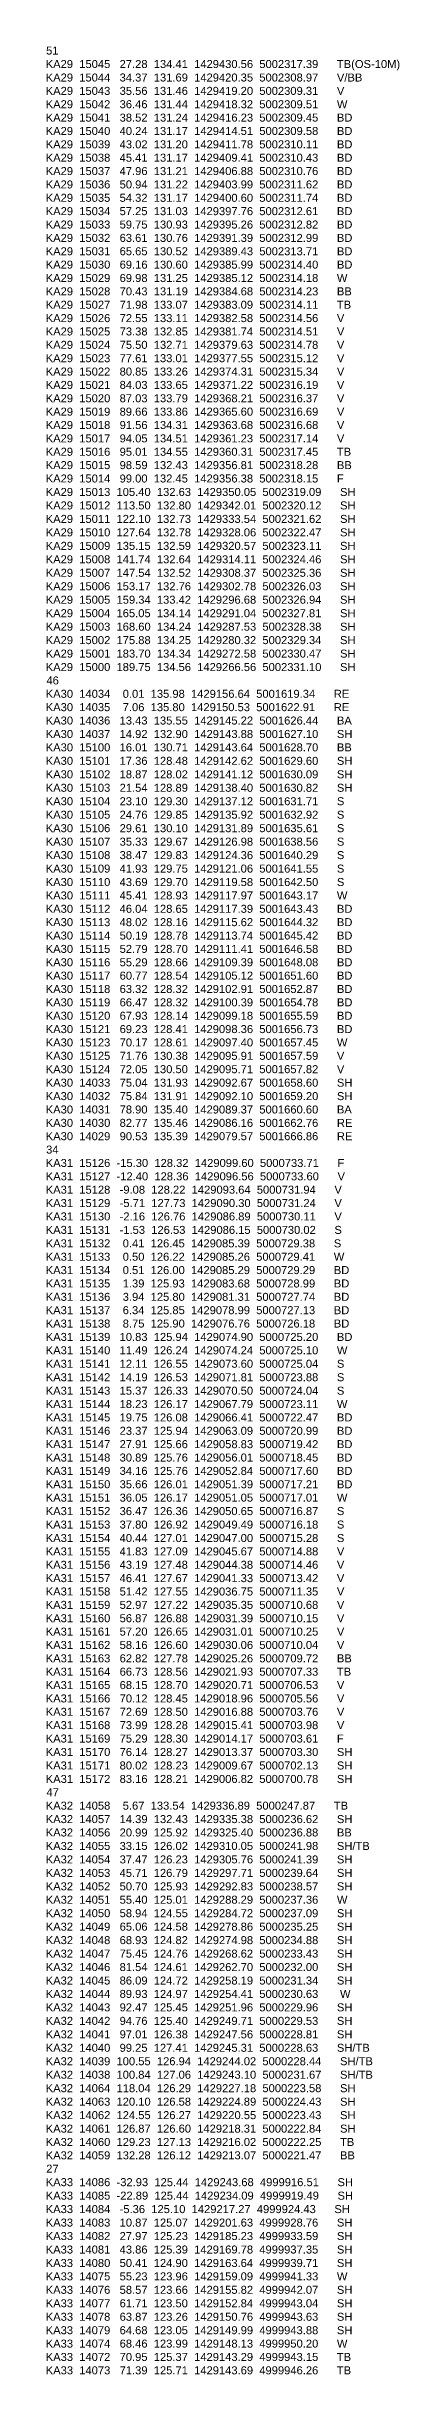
# Model space of a CAD drawing. Header units: millimetres. Extents: x -4102225 to 9709333, y -15023097 to 2258209.
# Drawn here: x 2015694 to 2037774, y 893163 to 1038655 of the extents above; entities that cross this region are included whole.
import ezdxf

# ---------------------------------------------------------------- set-up
doc = ezdxf.new("R2010")
doc.units = ezdxf.units.MM
doc.layers.get('0').update_dxf_attribs({"lineweight": 0})
doc.styles.get("Standard").update_dxf_attribs({"font": 'arial.ttf'})

msp = doc.modelspace()

# ---------------------------------------------------------------- texts
at = {"color": 32, "true_color": 0xcd6928}
for s, p in [('51', (2015668.153, 1038155.382)), ('KA29  15045   27.28  134.41  1429430.56  5002317.39      TB(OS-10M)', (2015645.984, 1037313.181)), ('KA29  15044   34.37  131.69  1429420.35  5002308.97      V/BB', (2015645.984, 1036471.321)), ('KA29  15043   35.56  131.46  1429419.20  5002309.31      V', (2015645.984, 1035635.941)), ('KA29  15042   36.46  131.44  1429418.32  5002309.51      W', (2015645.984, 1034800.561)), ('KA29  15041   38.52  131.24  1429416.23  5002309.45      BD', (2015645.984, 1033965.182)), ('KA29  15040   40.24  131.17  1429414.51  5002309.58      BD', (2015645.984, 1033129.802)), ('KA29  15039   43.02  131.20  1429411.78  5002310.11      BD', (2015645.984, 1032294.422)), ('KA29  15038   45.41  131.17  1429409.41  5002310.43      BD', (2015645.984, 1031459.043)), ('KA29  15037   47.96  131.21  1429406.88  5002310.76      BD', (2015645.984, 1030623.663)), ('KA29  15036   50.94  131.22  1429403.99  5002311.62      BD', (2015645.984, 1029788.283)), ('KA29  15035   54.32  131.17  1429400.60  5002311.74      BD', (2015645.984, 1028952.903)), ('KA29  15034   57.25  131.03  1429397.76  5002312.61      BD', (2015645.984, 1028117.524)), ('KA29  15033   59.75  130.93  1429395.26  5002312.82      BD', (2015645.984, 1027282.144)), ('KA29  15032   63.61  130.76  1429391.39  5002312.99      BD', (2015645.984, 1026446.764)), ('KA29  15031   65.65  130.52  1429389.43  5002313.71      BD', (2015645.984, 1025611.385)), ('KA29  15030   69.16  130.60  1429385.99  5002314.40      BD', (2015645.984, 1024776.005)), ('KA29  15029   69.98  131.25  1429385.12  5002314.18      W', (2015645.984, 1023940.625)), ('KA29  15028   70.43  131.19  1429384.68  5002314.23      BB', (2015645.984, 1023105.245)), ('KA29  15027   71.98  133.07  1429383.09  5002314.11      TB', (2015645.984, 1022269.866)), ('KA29  15026   72.55  133.11  1429382.58  5002314.56      V', (2015645.984, 1021434.486)), ('KA29  15025   73.38  132.85  1429381.74  5002314.51      V', (2015645.984, 1020599.106)), ('KA29  15024   75.50  132.71  1429379.63  5002314.78      V', (2015645.984, 1019763.727)), ('KA29  15023   77.61  133.01  1429377.55  5002315.12      V', (2015645.984, 1018928.347)), ('KA29  15022   80.85  133.26  1429374.31  5002315.34      V', (2015645.984, 1018092.967)), ('KA29  15021   84.03  133.65  1429371.22  5002316.19      V', (2015645.984, 1017257.587)), ('KA29  15020   87.03  133.79  1429368.21  5002316.37      V', (2015645.984, 1016422.208)), ('KA29  15019   89.66  133.86  1429365.60  5002316.69      V', (2015645.984, 1015586.828)), ('KA29  15018   91.56  134.31  1429363.68  5002316.68      V', (2015645.984, 1014751.448)), ('KA29  15017   94.05  134.51  1429361.23  5002317.14      V', (2015645.984, 1013916.069)), ('KA29  15016   95.01  134.55  1429360.31  5002317.45      TB', (2015645.984, 1013080.689)), ('KA29  15015   98.59  132.43  1429356.81  5002318.28      BB', (2015645.984, 1012245.309)), ('KA29  15014   99.00  132.45  1429356.38  5002318.15      F', (2015645.984, 1011409.929)), ('KA29  15013  105.40  132.63  1429350.05  5002319.09      SH', (2015645.984, 1010568.069)), ('KA29  15012  113.50  132.80  1429342.01  5002320.12      SH', (2015645.984, 1009726.21)), ('KA29  15011  122.10  132.73  1429333.54  5002321.62      SH', (2015645.984, 1008884.35)), ('KA29  15010  127.64  132.78  1429328.06  5002322.47      SH', (2015645.984, 1008042.49)), ('KA29  15009  135.15  132.59  1429320.57  5002323.11      SH', (2015645.984, 1007200.63)), ('KA29  15008  141.74  132.64  1429314.11  5002324.46      SH', (2015645.984, 1006358.77)), ('KA29  15007  147.54  132.52  1429308.37  5002325.36      SH', (2015645.984, 1005516.91)), ('KA29  15006  153.17  132.76  1429302.78  5002326.03      SH', (2015645.984, 1004675.05)), ('KA29  15005  159.34  133.42  1429296.68  5002326.94      SH', (2015645.984, 1003833.19)), ('KA29  15004  165.05  134.14  1429291.04  5002327.81      SH', (2015645.984, 1002991.33)), ('KA29  15003  168.60  134.24  1429287.53  5002328.38      SH', (2015645.984, 1002149.47)), ('KA29  15002  175.88  134.25  1429280.32  5002329.34      SH', (2015645.984, 1001307.61)), ('KA29  15001  183.70  134.34  1429272.58  5002330.47      SH', (2015645.984, 1000465.75)), ('KA29  15000  189.75  134.56  1429266.56  5002331.10      SH', (2015645.984, 999623.89)), ('KA30  14034    0.01  135.98  1429156.64  5001619.34      RE', (2015645.984, 997953.131)), ('46', (2015688.276, 998788.511)), ('KA30  14035    7.06  135.80  1429150.53  5001622.91      RE', (2015645.984, 997117.751)), ('KA30  14036   13.43  135.55  1429145.22  5001626.44      BA', (2015645.984, 996282.371)), ('KA30  14037   14.92  132.90  1429143.88  5001627.10      SH', (2015645.984, 995440.511)), ('KA30  15100   16.01  130.71  1429143.64  5001628.70      BB', (2015645.984, 994605.132)), ('KA30  15101   17.36  128.48  1429142.62  5001629.60      SH', (2015645.984, 993763.272)), ('KA30  15102   18.87  128.02  1429141.12  5001630.09      SH', (2015645.984, 992921.412)), ('KA30  15103   21.54  128.89  1429138.40  5001630.82      SH', (2015645.984, 992079.552)), ('KA30  15104   23.10  129.30  1429137.12  5001631.71      S', (2015645.984, 991237.692)), ('KA30  15105   24.76  129.85  1429135.92  5001632.92      S', (2015645.984, 990395.832)), ('KA30  15106   29.61  130.10  1429131.89  5001635.61      S', (2015645.984, 989553.972)), ('KA30  15107   35.33  129.67  1429126.98  5001638.56      S', (2015645.984, 988712.112)), ('KA30  15108   38.47  129.83  1429124.36  5001640.29      S', (2015645.984, 987870.252)), ('KA30  15109   41.93  129.75  1429121.06  5001641.55      S', (2015645.984, 987028.392)), ('KA30  15110   43.69  129.70  1429119.58  5001642.50      S', (2015645.984, 986186.532)), ('KA30  15111   45.41  128.93  1429117.97  5001643.17      W', (2015645.984, 985351.153)), ('KA30  15112   46.04  128.65  1429117.39  5001643.43      BD', (2015645.984, 984515.773)), ('KA30  15113   48.02  128.16  1429115.62  5001644.32      BD', (2015645.984, 983680.393)), ('KA30  15114   50.19  128.78  1429113.74  5001645.42      BD', (2015645.984, 982845.014)), ('KA30  15115   52.79  128.70  1429111.41  5001646.58      BD', (2015645.984, 982009.634)), ('KA30  15116   55.29  128.66  1429109.39  5001648.08      BD', (2015645.984, 981174.254)), ('KA30  15117   60.77  128.54  1429105.12  5001651.60      BD', (2015645.984, 980338.874)), ('KA30  15118   63.32  128.32  1429102.91  5001652.87      BD', (2015645.984, 979503.495)), ('KA30  15119   66.47  128.32  1429100.39  5001654.78      BD', (2015645.984, 978668.115)), ('KA30  15120   67.93  128.14  1429099.18  5001655.59      BD', (2015645.984, 977832.735)), ('KA30  15121   69.23  128.41  1429098.36  5001656.73      BD', (2015645.984, 976997.355)), ('KA30  15123   70.17  128.61  1429097.40  5001657.45      W', (2015645.984, 976161.976)), ('KA30  15125   71.76  130.38  1429095.91  5001657.59      V', (2015645.984, 975326.596)), ('KA30  15124   72.05  130.50  1429095.71  5001657.82      V', (2015645.984, 974491.216)), ('KA30  14033   75.04  131.93  1429092.67  5001658.60      SH', (2015645.984, 973649.356)), ('KA30  14032   75.84  131.91  1429092.10  5001659.20      SH', (2015645.984, 972807.496)), ('KA30  14031   78.90  135.40  1429089.37  5001660.60      BA', (2015645.984, 971972.117)), ('KA30  14030   82.77  135.46  1429086.16  5001662.76      RE', (2015645.984, 971136.737)), ('KA30  14029   90.53  135.39  1429079.57  5001666.86      RE', (2015645.984, 970301.357)), ('34', (2015667.812, 969465.978)), ('KA31  15126  -15.30  128.32  1429099.60  5000733.71      F', (2015645.984, 968630.598)), ('KA31  15127  -12.40  128.36  1429096.56  5000733.60      V', (2015645.984, 967795.218)), ('KA31  15128   -9.08  128.22  1429093.64  5000731.94      V', (2015645.984, 966959.838)), ('KA31  15129   -5.71  127.73  1429090.30  5000731.24      V', (2015645.984, 966124.459)), ('KA31  15130   -2.16  126.76  1429086.89  5000730.11      V', (2015645.984, 965289.079)), ('KA31  15131   -1.53  126.53  1429086.15  5000730.02      S', (2015645.984, 964447.219)), ('KA31  15132    0.41  126.45  1429085.39  5000729.38      S', (2015645.984, 963605.359)), ('KA31  15133    0.50  126.22  1429085.26  5000729.41      W', (2015645.984, 962769.979)), ('KA31  15134    0.51  126.00  1429085.29  5000729.29      BD', (2015645.984, 961934.6)), ('KA31  15135    1.39  125.93  1429083.68  5000728.99      BD', (2015645.984, 961099.22)), ('KA31  15136    3.94  125.80  1429081.31  5000727.74      BD', (2015645.984, 960263.84)), ('KA31  15137    6.34  125.85  1429078.99  5000727.13      BD', (2015645.984, 959428.461)), ('KA31  15138    8.75  125.90  1429076.76  5000726.18      BD', (2015645.984, 958593.081)), ('KA31  15139   10.83  125.94  1429074.90  5000725.20      BD', (2015645.984, 957757.701)), ('KA31  15140   11.49  126.24  1429074.24  5000725.10      W', (2015645.984, 956922.321)), ('KA31  15141   12.11  126.55  1429073.60  5000725.04      S', (2015645.984, 956080.461)), ('KA31  15142   14.19  126.53  1429071.81  5000723.88      S', (2015645.984, 955238.602)), ('KA31  15143   15.37  126.33  1429070.50  5000724.04      S', (2015645.984, 954396.742)), ('KA31  15144   18.23  126.17  1429067.79  5000723.11      W', (2015645.984, 953561.362)), ('KA31  15145   19.75  126.08  1429066.41  5000722.47      BD', (2015645.984, 952725.982)), ('KA31  15146   23.37  125.94  1429063.09  5000720.99      BD', (2015645.984, 951890.602)), ('KA31  15147   27.91  125.66  1429058.83  5000719.42      BD', (2015645.984, 951055.223)), ('KA31  15148   30.89  125.76  1429056.01  5000718.45      BD', (2015645.984, 950219.843)), ('KA31  15149   34.16  125.76  1429052.84  5000717.60      BD', (2015645.984, 949384.463)), ('KA31  15150   35.66  126.01  1429051.39  5000717.21      BD', (2015645.984, 948549.084)), ('KA31  15151   36.05  126.17  1429051.05  5000717.01      W', (2015645.984, 947713.704)), ('KA31  15152   36.47  126.36  1429050.65  5000716.87      S', (2015645.984, 946871.844)), ('KA31  15153   37.80  126.92  1429049.49  5000716.18      S', (2015645.984, 946029.984)), ('KA31  15154   40.44  127.01  1429047.00  5000715.28      S', (2015645.984, 945188.124)), ('KA31  15155   41.83  127.09  1429045.67  5000714.88      V', (2015645.984, 944352.744)), ('KA31  15156   43.19  127.48  1429044.38  5000714.46      V', (2015645.984, 943517.365)), ('KA31  15157   46.41  127.67  1429041.33  5000713.42      V', (2015645.984, 942681.985)), ('KA31  15158   51.42  127.55  1429036.75  5000711.35      V', (2015645.984, 941846.605)), ('KA31  15159   52.97  127.22  1429035.35  5000710.68      V', (2015645.984, 941011.225)), ('KA31  15160   56.87  126.88  1429031.39  5000710.15      V', (2015645.984, 940175.846)), ('KA31  15161   57.20  126.65  1429031.01  5000710.25      V', (2015645.984, 939340.466)), ('KA31  15162   58.16  126.60  1429030.06  5000710.04      V', (2015645.984, 938505.086)), ('KA31  15163   62.82  127.78  1429025.26  5000709.72      BB', (2015645.984, 937669.707)), ('KA31  15164   66.73  128.56  1429021.93  5000707.33      TB', (2015645.984, 936834.327)), ('KA31  15165   68.15  128.70  1429020.71  5000706.53      V', (2015645.984, 935998.947)), ('KA31  15166   70.12  128.45  1429018.96  5000705.56      V', (2015645.984, 935163.567)), ('KA31  15167   72.69  128.50  1429016.88  5000703.76      V', (2015645.984, 934328.188)), ('KA31  15168   73.99  128.28  1429015.41  5000703.98      V', (2015645.984, 933492.808)), ('KA31  15169   75.29  128.30  1429014.17  5000703.61      F', (2015645.984, 932657.428)), ('KA31  15170   76.14  128.27  1429013.37  5000703.30      SH', (2015645.984, 931815.568)), ('KA31  15171   80.02  128.23  1429009.67  5000702.13      SH', (2015645.984, 930973.708)), ('KA31  15172   83.16  128.21  1429006.82  5000700.78      SH', (2015645.984, 930131.848)), ('47', (2015688.276, 929298.515)), ('KA32  14058    5.67  133.54  1429336.89  5000247.87      TB', (2015645.984, 928463.135)), ('KA32  14057   14.39  132.43  1429335.38  5000236.62      SH', (2015645.984, 927621.275)), ('KA32  14056   20.99  125.92  1429325.40  5000236.88      BB', (2015645.984, 926785.896)), ('KA32  14055   33.15  126.02  1429310.05  5000241.98      SH/TB', (2015645.984, 925944.036)), ('KA32  14054   37.47  126.23  1429305.76  5000241.39      SH', (2015645.984, 925102.176)), ('KA32  14053   45.71  126.79  1429297.71  5000239.64      SH', (2015645.984, 924260.316)), ('KA32  14052   50.70  125.93  1429292.83  5000238.57      SH', (2015645.984, 923418.456)), ('KA32  14051   55.40  125.01  1429288.29  5000237.36      W', (2015645.984, 922583.076)), ('KA32  14050   58.94  124.55  1429284.72  5000237.09      SH', (2015645.984, 921741.216)), ('KA32  14049   65.06  124.58  1429278.86  5000235.25      SH', (2015645.984, 920899.356)), ('KA32  14048   68.93  124.82  1429274.98  5000234.88      SH', (2015645.984, 920057.496)), ('KA32  14047   75.45  124.76  1429268.62  5000233.43      SH', (2015645.984, 919215.637)), ('KA32  14046   81.54  124.61  1429262.70  5000232.00      SH', (2015645.984, 918373.777)), ('KA32  14045   86.09  124.72  1429258.19  5000231.34      SH', (2015645.984, 917531.917)), ('KA32  14044   89.93  124.97  1429254.41  5000230.63       W', (2015645.984, 916696.537)), ('KA32  14043   92.47  125.45  1429251.96  5000229.96      SH', (2015645.984, 915854.677)), ('KA32  14042   94.76  125.40  1429249.71  5000229.53      SH', (2015645.984, 915012.817)), ('KA32  14041   97.01  126.38  1429247.56  5000228.81      SH', (2015645.984, 914170.957)), ('KA32  14040   99.25  127.41  1429245.31  5000228.63      SH/TB', (2015645.984, 913329.097)), ('KA32  14039  100.55  126.94  1429244.02  5000228.44      SH/TB', (2015645.984, 912487.237)), ('KA32  14038  100.84  127.06  1429243.10  5000231.67      SH/TB', (2015645.984, 911645.377)), ('KA32  14064  118.04  126.29  1429227.18  5000223.58      SH', (2015645.984, 910803.517)), ('KA32  14063  120.10  126.58  1429224.89  5000224.43      SH', (2015645.984, 909961.657)), ('KA32  14062  124.55  126.27  1429220.55  5000223.43      SH', (2015645.984, 909119.798)), ('KA32  14061  126.87  126.60  1429218.31  5000222.84      SH', (2015645.984, 908277.938)), ('KA32  14060  129.23  127.13  1429216.02  5000222.25      TB', (2015645.984, 907442.558)), ('KA32  14059  132.28  126.12  1429213.07  5000221.47      BB', (2015645.984, 906607.178)), ('KA33  14086  -32.93  125.44  1429243.68  4999916.51      SH', (2015645.984, 904929.938)), ('27', (2015676.68, 905771.798)), ('KA33  14085  -22.89  125.44  1429234.09  4999919.49      SH', (2015645.984, 904088.079)), ('KA33  14084   -5.36  125.10  1429217.27  4999924.43      SH', (2015645.984, 903246.219)), ('KA33  14083   10.87  125.07  1429201.63  4999928.76      SH', (2015645.984, 902404.359)), ('KA33  14082   27.97  125.23  1429185.23  4999933.59      SH', (2015645.984, 901562.499)), ('KA33  14081   43.86  125.39  1429169.78  4999937.35      SH', (2015645.984, 900720.639)), ('KA33  14080   50.41  124.90  1429163.64  4999939.71      SH', (2015645.984, 899878.779)), ('KA33  14075   55.23  123.96  1429159.09  4999941.33      W', (2015645.984, 899043.399)), ('KA33  14076   58.57  123.66  1429155.82  4999942.07      SH', (2015645.984, 898201.539)), ('KA33  14077   61.71  123.50  1429152.84  4999943.04      SH', (2015645.984, 897359.679)), ('KA33  14078   63.87  123.26  1429150.76  4999943.63      SH', (2015645.984, 896517.819)), ('KA33  14079   64.68  123.05  1429149.99  4999943.88      SH', (2015645.984, 895675.959)), ('KA33  14074   68.46  123.99  1429148.13  4999950.20      W', (2015645.984, 894840.58)), ('KA33  14072   70.95  125.37  1429143.29  4999943.15      TB', (2015645.984, 894005.2)), ('KA33  14073   71.39  125.71  1429143.69  4999946.26      TB', (2015645.984, 893169.82))]:
    msp.add_text(s, height=500, dxfattribs=at).set_placement(p)

doc.saveas('drawing.dxf')
